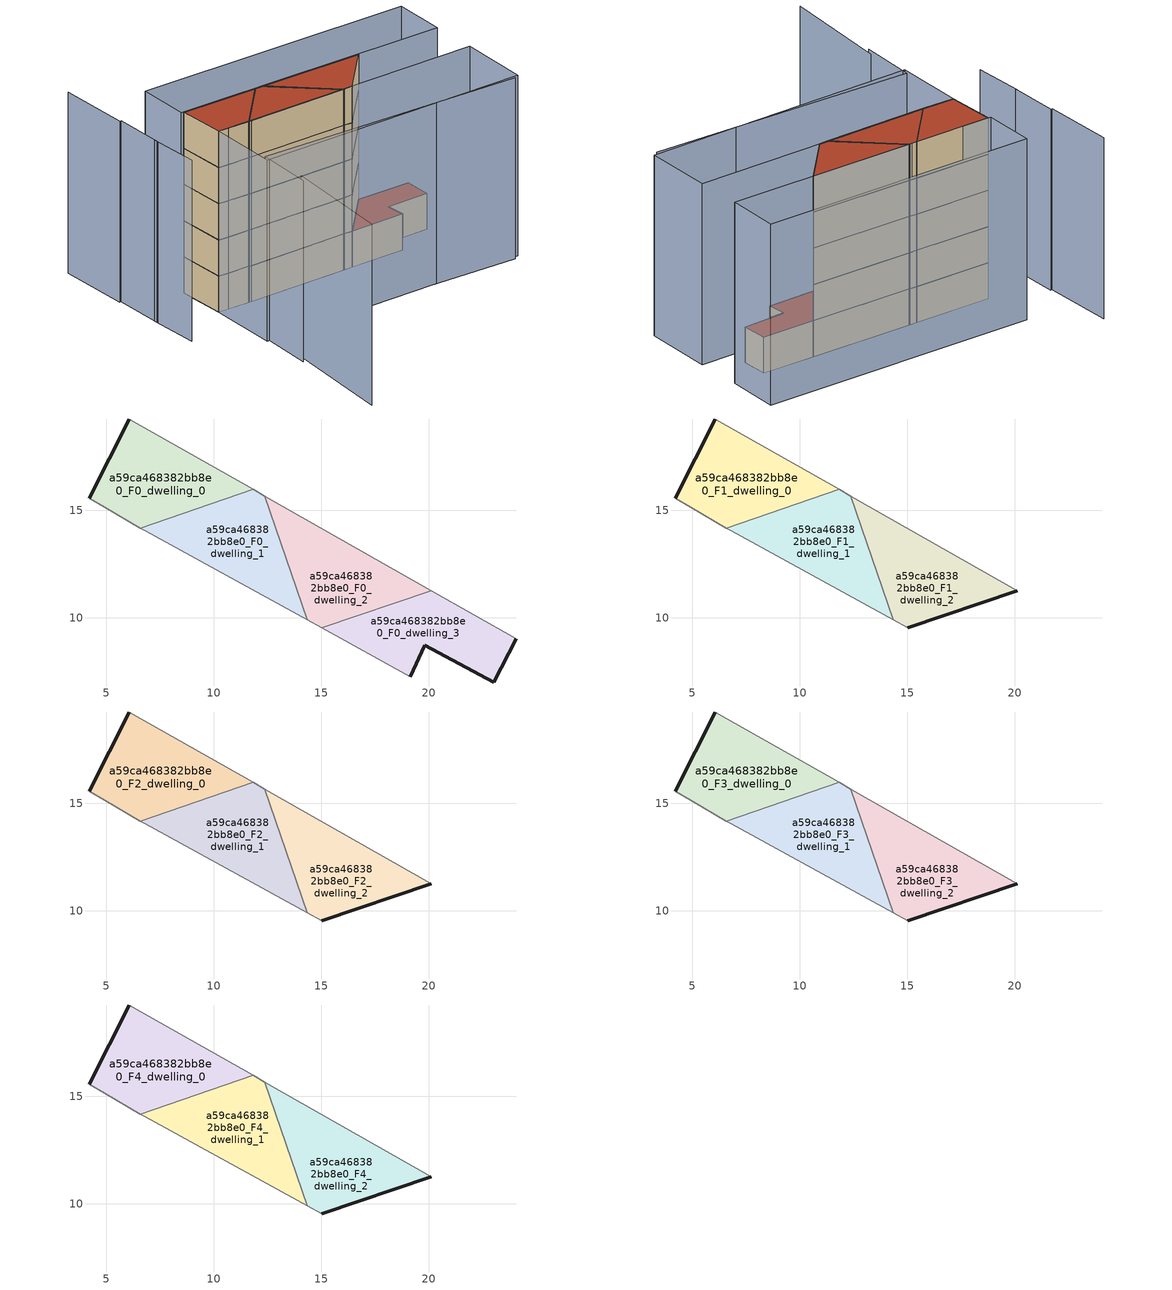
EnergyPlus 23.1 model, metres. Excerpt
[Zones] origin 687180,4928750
a59ca468382bb8e0_F0_dwelling_0
 floor ground (EU_floor_Construction): 11.84,15.97 6.07,19.25 4.2,15.56 4.93,15.14 6.59,14.18 z0
 wall outside (EU_wall_Construction): 4.2,15.56 6.07,19.25 z0:3
 wall adiabatic (EU_wall_Construction): 6.07,19.25 11.84,15.97 / 6.59,14.18 4.93,15.14 4.2,15.56 z0:3
 wall to a59ca468382bb8e0_F0_dwelling_1 (EU_wall_Construction): 11.84,15.97 6.59,14.18 z0:3
a59ca468382bb8e0_F0_dwelling_1
 floor ground (EU_floor_Construction): 14.35,9.91 12.38,15.67 11.84,15.97 6.59,14.18 6.81,14.05 z0
 wall adiabatic (EU_wall_Construction): 11.84,15.97 12.38,15.67 / 14.35,9.91 6.81,14.05 6.59,14.18 z0:3
 wall to a59ca468382bb8e0_F0_dwelling_2 (EU_wall_Construction): 12.38,15.67 14.35,9.91 z0:3
a59ca468382bb8e0_F0_dwelling_2
 floor ground (EU_floor_Construction): 20.11,11.27 12.38,15.67 14.35,9.91 15.03,9.53 z0
 wall adiabatic (EU_wall_Construction): 12.38,15.67 20.11,11.27 / 15.03,9.53 14.35,9.91 z0:3
 wall to a59ca468382bb8e0_F0_dwelling_3 (EU_wall_Construction): 20.11,11.27 15.03,9.53 z0:3
a59ca468382bb8e0_F0_dwelling_3
 floor ground (EU_floor_Construction): 23.02,7.02 24.07,9.02 20.11,11.27 15.03,9.53 19.14,7.27 19.8,8.72 z0
 wall outside (EU_wall_Construction): 24.07,9.02 23.02,7.02 19.8,8.72 19.14,7.27 z0:3
 wall adiabatic (EU_wall_Construction): 20.11,11.27 24.07,9.02 / 19.14,7.27 15.03,9.53 z0:3
 roof outside (EU_roof_Construction): 24.07,9.02 23.02,7.02 19.8,8.72 19.14,7.27 15.03,9.53 20.11,11.27 z3
a59ca468382bb8e0_F1_dwelling_0
 floor to a59ca468382bb8e0_F0_dwelling_0 (EU_floor_Construction): 11.84,15.97 6.07,19.25 4.2,15.56 4.93,15.14 6.59,14.18 z3
 wall outside (EU_wall_Construction): 4.2,15.56 6.07,19.25 z3:6
 wall adiabatic (EU_wall_Construction): 6.07,19.25 11.84,15.97 / 6.59,14.18 4.93,15.14 4.2,15.56 z3:6
 wall to a59ca468382bb8e0_F1_dwelling_1 (EU_wall_Construction): 11.84,15.97 6.59,14.18 z3:6
a59ca468382bb8e0_F1_dwelling_1
 floor to a59ca468382bb8e0_F0_dwelling_1 (EU_floor_Construction): 14.35,9.91 12.38,15.67 11.84,15.97 6.59,14.18 6.81,14.05 z3
 wall adiabatic (EU_wall_Construction): 11.84,15.97 12.38,15.67 / 14.35,9.91 6.81,14.05 6.59,14.18 z3:6
 wall to a59ca468382bb8e0_F1_dwelling_2 (EU_wall_Construction): 12.38,15.67 14.35,9.91 z3:6
a59ca468382bb8e0_F1_dwelling_2
 floor to a59ca468382bb8e0_F0_dwelling_2 (EU_floor_Construction): 20.11,11.27 12.38,15.67 14.35,9.91 15.03,9.53 z3
 wall outside (EU_wall_Construction): 20.11,11.27 15.03,9.53 z3:6
 wall adiabatic (EU_wall_Construction): 12.38,15.67 20.11,11.27 / 15.03,9.53 14.35,9.91 z3:6
a59ca468382bb8e0_F2_dwelling_0
 floor to a59ca468382bb8e0_F1_dwelling_0 (EU_floor_Construction): 11.84,15.97 6.07,19.25 4.2,15.56 4.93,15.14 6.59,14.18 z6
 wall outside (EU_wall_Construction): 4.2,15.56 6.07,19.25 z6:9
 wall adiabatic (EU_wall_Construction): 6.07,19.25 11.84,15.97 / 6.59,14.18 4.93,15.14 4.2,15.56 z6:9
 wall to a59ca468382bb8e0_F2_dwelling_1 (EU_wall_Construction): 11.84,15.97 6.59,14.18 z6:9
a59ca468382bb8e0_F2_dwelling_1
 floor to a59ca468382bb8e0_F1_dwelling_1 (EU_floor_Construction): 14.35,9.91 12.38,15.67 11.84,15.97 6.59,14.18 6.81,14.05 z6
 wall adiabatic (EU_wall_Construction): 11.84,15.97 12.38,15.67 / 14.35,9.91 6.81,14.05 6.59,14.18 z6:9
 wall to a59ca468382bb8e0_F2_dwelling_2 (EU_wall_Construction): 12.38,15.67 14.35,9.91 z6:9
a59ca468382bb8e0_F2_dwelling_2
 floor to a59ca468382bb8e0_F1_dwelling_2 (EU_floor_Construction): 20.11,11.27 12.38,15.67 14.35,9.91 15.03,9.53 z6
 wall outside (EU_wall_Construction): 20.11,11.27 15.03,9.53 z6:9
 wall adiabatic (EU_wall_Construction): 12.38,15.67 20.11,11.27 / 15.03,9.53 14.35,9.91 z6:9
a59ca468382bb8e0_F3_dwelling_0
 floor to a59ca468382bb8e0_F2_dwelling_0 (EU_floor_Construction): 11.84,15.97 6.07,19.25 4.2,15.56 4.93,15.14 6.59,14.18 z9
 wall outside (EU_wall_Construction): 4.2,15.56 6.07,19.25 z9:12
 wall adiabatic (EU_wall_Construction): 6.07,19.25 11.84,15.97 / 6.59,14.18 4.93,15.14 4.2,15.56 z9:12
 wall to a59ca468382bb8e0_F3_dwelling_1 (EU_wall_Construction): 11.84,15.97 6.59,14.18 z9:12
a59ca468382bb8e0_F3_dwelling_1
 floor to a59ca468382bb8e0_F2_dwelling_1 (EU_floor_Construction): 14.35,9.91 12.38,15.67 11.84,15.97 6.59,14.18 6.81,14.05 z9
 wall adiabatic (EU_wall_Construction): 11.84,15.97 12.38,15.67 / 14.35,9.91 6.81,14.05 6.59,14.18 z9:12
 wall to a59ca468382bb8e0_F3_dwelling_2 (EU_wall_Construction): 12.38,15.67 14.35,9.91 z9:12
a59ca468382bb8e0_F3_dwelling_2
 floor to a59ca468382bb8e0_F2_dwelling_2 (EU_floor_Construction): 20.11,11.27 12.38,15.67 14.35,9.91 15.03,9.53 z9
 wall outside (EU_wall_Construction): 20.11,11.27 15.03,9.53 z9:12
 wall adiabatic (EU_wall_Construction): 12.38,15.67 20.11,11.27 / 15.03,9.53 14.35,9.91 z9:12
a59ca468382bb8e0_F4_dwelling_0
 floor to a59ca468382bb8e0_F3_dwelling_0 (EU_floor_Construction): 11.84,15.97 6.07,19.25 4.2,15.56 4.93,15.14 6.59,14.18 z12
 wall outside (EU_wall_Construction): 4.2,15.56 6.07,19.25 z12:15
 wall adiabatic (EU_wall_Construction): 6.07,19.25 11.84,15.97 / 6.59,14.18 4.93,15.14 4.2,15.56 z12:15
 wall to a59ca468382bb8e0_F4_dwelling_1 (EU_wall_Construction): 11.84,15.97 6.59,14.18 z12:15
 roof outside (EU_roof_Construction): 11.84,15.97 6.59,14.18 4.93,15.14 4.2,15.56 6.07,19.25 z15
a59ca468382bb8e0_F4_dwelling_1
 floor to a59ca468382bb8e0_F3_dwelling_1 (EU_floor_Construction): 14.35,9.91 12.38,15.67 11.84,15.97 6.59,14.18 6.81,14.05 z12
 wall adiabatic (EU_wall_Construction): 11.84,15.97 12.38,15.67 / 14.35,9.91 6.81,14.05 6.59,14.18 z12:15
 wall to a59ca468382bb8e0_F4_dwelling_2 (EU_wall_Construction): 12.38,15.67 14.35,9.91 z12:15
 roof outside (EU_roof_Construction): 12.38,15.67 14.35,9.91 6.81,14.05 6.59,14.18 11.84,15.97 z15
a59ca468382bb8e0_F4_dwelling_2
 floor to a59ca468382bb8e0_F3_dwelling_2 (EU_floor_Construction): 20.11,11.27 12.38,15.67 14.35,9.91 15.03,9.53 z12
 wall outside (EU_wall_Construction): 20.11,11.27 15.03,9.53 z12:15
 wall adiabatic (EU_wall_Construction): 12.38,15.67 20.11,11.27 / 15.03,9.53 14.35,9.91 z12:15
 roof outside (EU_roof_Construction): 20.11,11.27 15.03,9.53 14.35,9.91 12.38,15.67 z15
shading: -5.19,-0.99 -0.05,7.01 / -0.71,6.56 1.77,10.71 / 1.77,10.71 21.24,-0.93 / 0.98,19.32 -0.97,15.46 / 2.88,22.88 0.84,19.03 / 5.61,28.39 2.73,22.96 / 4.2,15.56 24.57,4.26 / 24.57,4.26 21.7,-0.91 / 21.7,-0.91 1.33,10.39 / 1.33,10.39 4.2,15.56 / 26.42,7.69 5.89,19.36 / 5.89,19.36 8.1,23.25 / 8.1,23.25 28.64,11.58 / 28.64,11.58 26.42,7.69 z0:15
[Building]
EU S2 Campaign: North Axis=0; Terrain=City; Solar Distribution=FullExterior
[Site:Location]
Bologna: Latitude=44.5; Longitude=11.25; Time Zone=1; Elevation=37
[SizingPeriod:WeatherFileDays]
AnnualSizingPeriod: Begin Month=1; Begin Day of Month=1; End Month=12; End Day of Month=31; Day of Week for Start Day=Monday; Use Weather File Daylight Saving Period=No; Use Weather File Rain and Snow Indicators=No
[MATERIAL]
EU_InternalMass_Material: Roughness=MediumRough; Thickness=0.1; Conductivity=1; Density=1800; Specific Heat=900; Thermal Absorptance=0.9; Solar Absorptance=0.7; Visible Absorptance=0.7
[MATERIAL:NOMASS] Roughness=MediumRough; Thermal Absorptance=0.9; Solar Absorptance=0.7; Visible Absorptance=0.7
Name | Thermal Resistance
EU_wall_NoMass | 0.905828
EU_roof_NoMass | 0.37593
EU_floor_NoMass | 0.67114
[CONSTRUCTION]
EU_wall_Construction: EU_wall_NoMass
EU_roof_Construction: EU_roof_NoMass
EU_floor_Construction: EU_floor_NoMass
EU_InternalMass_Construction: EU_InternalMass_Material
[ZONE] Type=1; Multiplier=1; Ceiling Height=autocalculate; Floor Area=autocalculate; Part of Total Floor Area=Yes
Name | Volume
a59ca468382bb8e0_F0_dwelling_0; a59ca468382bb8e0_F1_dwelling_0; a59ca468382bb8e0_F2_dwelling_0; a59ca468382bb8e0_F3_dwelling_0; a59ca468382bb8e0_F4_dwelling_0 | 58.4011
a59ca468382bb8e0_F0_dwelling_1 | 58.3901
a59ca468382bb8e0_F1_dwelling_1; a59ca468382bb8e0_F2_dwelling_1; a59ca468382bb8e0_F3_dwelling_1; a59ca468382bb8e0_F4_dwelling_1 | 58.3894
a59ca468382bb8e0_F0_dwelling_2 | 58.3931
a59ca468382bb8e0_F1_dwelling_2; a59ca468382bb8e0_F2_dwelling_2; a59ca468382bb8e0_F3_dwelling_2; a59ca468382bb8e0_F4_dwelling_2 | 58.3938
a59ca468382bb8e0_F0_dwelling_3 | 58.3887
[INTERNALMASS] Construction=EU_InternalMass_Construction
Name | Zone or ZoneList | Surface Area
a59ca468382bb8e0_F0_dwelling_0_EU_InternalMass | a59ca468382bb8e0_F0_dwelling_0 | 19.4659
a59ca468382bb8e0_F0_dwelling_1_EU_InternalMass | a59ca468382bb8e0_F0_dwelling_1 | 19.4637
a59ca468382bb8e0_F0_dwelling_2_EU_InternalMass | a59ca468382bb8e0_F0_dwelling_2 | 19.4655
a59ca468382bb8e0_F0_dwelling_3_EU_InternalMass | a59ca468382bb8e0_F0_dwelling_3 | 19.4642
a59ca468382bb8e0_F1_dwelling_0_EU_InternalMass | a59ca468382bb8e0_F1_dwelling_0 | 25.9531
a59ca468382bb8e0_F1_dwelling_1_EU_InternalMass | a59ca468382bb8e0_F1_dwelling_1 | 25.9505
a59ca468382bb8e0_F1_dwelling_2_EU_InternalMass | a59ca468382bb8e0_F1_dwelling_2 | 25.9517
a59ca468382bb8e0_F2_dwelling_0_EU_InternalMass | a59ca468382bb8e0_F2_dwelling_0 | 25.9531
a59ca468382bb8e0_F2_dwelling_1_EU_InternalMass | a59ca468382bb8e0_F2_dwelling_1 | 25.9505
a59ca468382bb8e0_F2_dwelling_2_EU_InternalMass | a59ca468382bb8e0_F2_dwelling_2 | 25.9517
a59ca468382bb8e0_F3_dwelling_0_EU_InternalMass | a59ca468382bb8e0_F3_dwelling_0 | 25.9531
a59ca468382bb8e0_F3_dwelling_1_EU_InternalMass | a59ca468382bb8e0_F3_dwelling_1 | 25.9505
a59ca468382bb8e0_F3_dwelling_2_EU_InternalMass | a59ca468382bb8e0_F3_dwelling_2 | 25.9517
a59ca468382bb8e0_F4_dwelling_0_EU_InternalMass | a59ca468382bb8e0_F4_dwelling_0 | 25.9531
a59ca468382bb8e0_F4_dwelling_1_EU_InternalMass | a59ca468382bb8e0_F4_dwelling_1 | 25.9505
a59ca468382bb8e0_F4_dwelling_2_EU_InternalMass | a59ca468382bb8e0_F4_dwelling_2 | 25.9517
[OTHEREQUIPMENT] Fuel Type=Electricity; Design Level Calculation Method=Watts/Area; Power per Zone Floor Area=1; Fraction Latent=0; Fraction Radiant=0; Fraction Lost=0; Carbon Dioxide Generation Rate=0; EndUse Subcategory=EU_Step8_InternalGains
Name | Zone or ZoneList or Space or SpaceList | Schedule
EU_Step8_InternalGain_a59ca468382bb8e0_F0_dwelling_0_f000 | a59ca468382bb8e0_F0_dwelling_0 | EU_Step8_GainSchedule_a59ca468382bb8e0_F0_dwelling_0_f000
EU_Step8_InternalGain_a59ca468382bb8e0_F0_dwelling_1_f000 | a59ca468382bb8e0_F0_dwelling_1 | EU_Step8_GainSchedule_a59ca468382bb8e0_F0_dwelling_1_f000
EU_Step8_InternalGain_a59ca468382bb8e0_F0_dwelling_2_f000 | a59ca468382bb8e0_F0_dwelling_2 | EU_Step8_GainSchedule_a59ca468382bb8e0_F0_dwelling_2_f000
EU_Step8_InternalGain_a59ca468382bb8e0_F0_dwelling_3_f000 | a59ca468382bb8e0_F0_dwelling_3 | EU_Step8_GainSchedule_a59ca468382bb8e0_F0_dwelling_3_f000
EU_Step8_InternalGain_a59ca468382bb8e0_F1_dwelling_0_f000 | a59ca468382bb8e0_F1_dwelling_0 | EU_Step8_GainSchedule_a59ca468382bb8e0_F1_dwelling_0_f000
EU_Step8_InternalGain_a59ca468382bb8e0_F1_dwelling_1_f000 | a59ca468382bb8e0_F1_dwelling_1 | EU_Step8_GainSchedule_a59ca468382bb8e0_F1_dwelling_1_f000
EU_Step8_InternalGain_a59ca468382bb8e0_F1_dwelling_2_f000 | a59ca468382bb8e0_F1_dwelling_2 | EU_Step8_GainSchedule_a59ca468382bb8e0_F1_dwelling_2_f000
EU_Step8_InternalGain_a59ca468382bb8e0_F2_dwelling_0_f000 | a59ca468382bb8e0_F2_dwelling_0 | EU_Step8_GainSchedule_a59ca468382bb8e0_F2_dwelling_0_f000
EU_Step8_InternalGain_a59ca468382bb8e0_F2_dwelling_1_f000 | a59ca468382bb8e0_F2_dwelling_1 | EU_Step8_GainSchedule_a59ca468382bb8e0_F2_dwelling_1_f000
EU_Step8_InternalGain_a59ca468382bb8e0_F2_dwelling_2_f000 | a59ca468382bb8e0_F2_dwelling_2 | EU_Step8_GainSchedule_a59ca468382bb8e0_F2_dwelling_2_f000
EU_Step8_InternalGain_a59ca468382bb8e0_F3_dwelling_0_f000 | a59ca468382bb8e0_F3_dwelling_0 | EU_Step8_GainSchedule_a59ca468382bb8e0_F3_dwelling_0_f000
EU_Step8_InternalGain_a59ca468382bb8e0_F3_dwelling_1_f000 | a59ca468382bb8e0_F3_dwelling_1 | EU_Step8_GainSchedule_a59ca468382bb8e0_F3_dwelling_1_f000
EU_Step8_InternalGain_a59ca468382bb8e0_F3_dwelling_2_f000 | a59ca468382bb8e0_F3_dwelling_2 | EU_Step8_GainSchedule_a59ca468382bb8e0_F3_dwelling_2_f000
EU_Step8_InternalGain_a59ca468382bb8e0_F4_dwelling_0_f000 | a59ca468382bb8e0_F4_dwelling_0 | EU_Step8_GainSchedule_a59ca468382bb8e0_F4_dwelling_0_f000
EU_Step8_InternalGain_a59ca468382bb8e0_F4_dwelling_1_f000 | a59ca468382bb8e0_F4_dwelling_1 | EU_Step8_GainSchedule_a59ca468382bb8e0_F4_dwelling_1_f000
EU_Step8_InternalGain_a59ca468382bb8e0_F4_dwelling_2_f000 | a59ca468382bb8e0_F4_dwelling_2 | EU_Step8_GainSchedule_a59ca468382bb8e0_F4_dwelling_2_f000
[ZONEVENTILATION:DESIGNFLOWRATE] Schedule=EU_AlwaysOn; Design Flow Rate Calculation Method=AirChanges/Hour; Air Changes per Hour=0.73129; Ventilation Type=Natural; Fan Pressure Rise=0; Fan Total Efficiency=1; Constant Term Coefficient=1; Temperature Term Coefficient=0; Velocity Term Coefficient=0; Velocity Squared Term Coefficient=0; Minimum Indoor Temperature=-100; Maximum Indoor Temperature=100; Delta Temperature=-100; Minimum Outdoor Temperature=-100; Maximum Outdoor Temperature=100; Maximum Wind Speed=40
Name | Zone or ZoneList or Space or SpaceList
EU_ConstantAir_a59ca468382bb8e0_F0_dwelling_0 | a59ca468382bb8e0_F0_dwelling_0
EU_ConstantAir_a59ca468382bb8e0_F0_dwelling_1 | a59ca468382bb8e0_F0_dwelling_1
EU_ConstantAir_a59ca468382bb8e0_F0_dwelling_2 | a59ca468382bb8e0_F0_dwelling_2
EU_ConstantAir_a59ca468382bb8e0_F0_dwelling_3 | a59ca468382bb8e0_F0_dwelling_3
EU_ConstantAir_a59ca468382bb8e0_F1_dwelling_0 | a59ca468382bb8e0_F1_dwelling_0
EU_ConstantAir_a59ca468382bb8e0_F1_dwelling_1 | a59ca468382bb8e0_F1_dwelling_1
EU_ConstantAir_a59ca468382bb8e0_F1_dwelling_2 | a59ca468382bb8e0_F1_dwelling_2
EU_ConstantAir_a59ca468382bb8e0_F2_dwelling_0 | a59ca468382bb8e0_F2_dwelling_0
EU_ConstantAir_a59ca468382bb8e0_F2_dwelling_1 | a59ca468382bb8e0_F2_dwelling_1
EU_ConstantAir_a59ca468382bb8e0_F2_dwelling_2 | a59ca468382bb8e0_F2_dwelling_2
EU_ConstantAir_a59ca468382bb8e0_F3_dwelling_0 | a59ca468382bb8e0_F3_dwelling_0
EU_ConstantAir_a59ca468382bb8e0_F3_dwelling_1 | a59ca468382bb8e0_F3_dwelling_1
EU_ConstantAir_a59ca468382bb8e0_F3_dwelling_2 | a59ca468382bb8e0_F3_dwelling_2
EU_ConstantAir_a59ca468382bb8e0_F4_dwelling_0 | a59ca468382bb8e0_F4_dwelling_0
EU_ConstantAir_a59ca468382bb8e0_F4_dwelling_1 | a59ca468382bb8e0_F4_dwelling_1
EU_ConstantAir_a59ca468382bb8e0_F4_dwelling_2 | a59ca468382bb8e0_F4_dwelling_2
[HVACTEMPLATE:THERMOSTAT] Constant Heating Setpoint=20; Constant Cooling Setpoint=50
EU_HeatOnly_a59ca468382bb8e0_F0_dwelling_0; EU_HeatOnly_a59ca468382bb8e0_F0_dwelling_1; EU_HeatOnly_a59ca468382bb8e0_F0_dwelling_2; EU_HeatOnly_a59ca468382bb8e0_F0_dwelling_3; EU_HeatOnly_a59ca468382bb8e0_F1_dwelling_0; EU_HeatOnly_a59ca468382bb8e0_F1_dwelling_1; EU_HeatOnly_a59ca468382bb8e0_F1_dwelling_2; EU_HeatOnly_a59ca468382bb8e0_F2_dwelling_0; EU_HeatOnly_a59ca468382bb8e0_F2_dwelling_1; EU_HeatOnly_a59ca468382bb8e0_F2_dwelling_2; EU_HeatOnly_a59ca468382bb8e0_F3_dwelling_0; EU_HeatOnly_a59ca468382bb8e0_F3_dwelling_1; EU_HeatOnly_a59ca468382bb8e0_F3_dwelling_2; EU_HeatOnly_a59ca468382bb8e0_F4_dwelling_0; EU_HeatOnly_a59ca468382bb8e0_F4_dwelling_1; EU_HeatOnly_a59ca468382bb8e0_F4_dwelling_2
[HVACTEMPLATE:ZONE:IDEALLOADSAIRSYSTEM] System Availability Schedule=EU_AlwaysOn; Maximum Heating Supply Air Temperature=50; Minimum Cooling Supply Air Temperature=13; Maximum Heating Supply Air Humidity Ratio=0.0156; Minimum Cooling Supply Air Humidity Ratio=0.0077; Heating Limit=NoLimit; Cooling Limit=NoLimit; Heating Availability Schedule=EU_AlwaysOn; Cooling Availability Schedule=EU_CoolingOff; Dehumidification Control Type=ConstantSensibleHeatRatio; Cooling Sensible Heat Ratio=0.7; Dehumidification Setpoint=60; Humidification Control Type=None; Humidification Setpoint=30; Outdoor Air Method=None; Outdoor Air Flow Rate per Person=0.00944; Outdoor Air Flow Rate per Zone Floor Area=0; Outdoor Air Flow Rate per Zone=0; Demand Controlled Ventilation Type=None; Outdoor Air Economizer Type=NoEconomizer; Heat Recovery Type=None; Sensible Heat Recovery Effectiveness=0.7; Latent Heat Recovery Effectiveness=0.65
Name | Template Thermostat
a59ca468382bb8e0_F0_dwelling_0 | EU_HeatOnly_a59ca468382bb8e0_F0_dwelling_0
a59ca468382bb8e0_F0_dwelling_1 | EU_HeatOnly_a59ca468382bb8e0_F0_dwelling_1
a59ca468382bb8e0_F0_dwelling_2 | EU_HeatOnly_a59ca468382bb8e0_F0_dwelling_2
a59ca468382bb8e0_F0_dwelling_3 | EU_HeatOnly_a59ca468382bb8e0_F0_dwelling_3
a59ca468382bb8e0_F1_dwelling_0 | EU_HeatOnly_a59ca468382bb8e0_F1_dwelling_0
a59ca468382bb8e0_F1_dwelling_1 | EU_HeatOnly_a59ca468382bb8e0_F1_dwelling_1
a59ca468382bb8e0_F1_dwelling_2 | EU_HeatOnly_a59ca468382bb8e0_F1_dwelling_2
a59ca468382bb8e0_F2_dwelling_0 | EU_HeatOnly_a59ca468382bb8e0_F2_dwelling_0
a59ca468382bb8e0_F2_dwelling_1 | EU_HeatOnly_a59ca468382bb8e0_F2_dwelling_1
a59ca468382bb8e0_F2_dwelling_2 | EU_HeatOnly_a59ca468382bb8e0_F2_dwelling_2
a59ca468382bb8e0_F3_dwelling_0 | EU_HeatOnly_a59ca468382bb8e0_F3_dwelling_0
a59ca468382bb8e0_F3_dwelling_1 | EU_HeatOnly_a59ca468382bb8e0_F3_dwelling_1
a59ca468382bb8e0_F3_dwelling_2 | EU_HeatOnly_a59ca468382bb8e0_F3_dwelling_2
a59ca468382bb8e0_F4_dwelling_0 | EU_HeatOnly_a59ca468382bb8e0_F4_dwelling_0
a59ca468382bb8e0_F4_dwelling_1 | EU_HeatOnly_a59ca468382bb8e0_F4_dwelling_1
a59ca468382bb8e0_F4_dwelling_2 | EU_HeatOnly_a59ca468382bb8e0_F4_dwelling_2
[SIZING:ZONE] Zone Cooling Design Supply Air Temperature Input Method=SupplyAirTemperature; Zone Cooling Design Supply Air Temperature=13; Zone Heating Design Supply Air Temperature Input Method=SupplyAirTemperature; Zone Heating Design Supply Air Temperature=50; Zone Cooling Design Supply Air Humidity Ratio=0.008; Zone Heating Design Supply Air Humidity Ratio=0.008; Cooling Design Air Flow Method=DesignDay; Cooling Design Air Flow Rate=0; Cooling Minimum Air Flow per Zone Floor Area=0.000762; Cooling Minimum Air Flow=0; Cooling Minimum Air Flow Fraction=0.2; Heating Design Air Flow Method=DesignDay; Heating Design Air Flow Rate=0; Heating Maximum Air Flow per Zone Floor Area=0.002032; Heating Maximum Air Flow=0.141576; Heating Maximum Air Flow Fraction=0.3; Account for Dedicated Outdoor Air System=No; Dedicated Outdoor Air System Control Strategy=NeutralSupplyAir; Dedicated Outdoor Air Low Setpoint Temperature for Design=autosize; Dedicated Outdoor Air High Setpoint Temperature for Design=autosize; Zone Load Sizing Method=Sensible Load Only No Latent Load; Zone Latent Cooling Design Supply Air Humidity Ratio Input Method=HumidityRatioDifference; Zone Cooling Design Supply Air Humidity Ratio Difference=0.005; Zone Latent Heating Design Supply Air Humidity Ratio Input Method=HumidityRatioDifference; Zone Humidification Design Supply Air Humidity Ratio Difference=0.005
a59ca468382bb8e0_F0_dwelling_0; a59ca468382bb8e0_F0_dwelling_1; a59ca468382bb8e0_F0_dwelling_2; a59ca468382bb8e0_F0_dwelling_3; a59ca468382bb8e0_F1_dwelling_0; a59ca468382bb8e0_F1_dwelling_1; a59ca468382bb8e0_F1_dwelling_2; a59ca468382bb8e0_F2_dwelling_0; a59ca468382bb8e0_F2_dwelling_1; a59ca468382bb8e0_F2_dwelling_2; a59ca468382bb8e0_F3_dwelling_0; a59ca468382bb8e0_F3_dwelling_1; a59ca468382bb8e0_F3_dwelling_2; a59ca468382bb8e0_F4_dwelling_0; a59ca468382bb8e0_F4_dwelling_1; a59ca468382bb8e0_F4_dwelling_2
[SCHEDULE:CONSTANT]
Name | Hourly Value
EU_AlwaysOn | 1
EU_CoolingOff | 0
[SCHEDULE:FILE] Column Number=1; Rows to Skip at Top=0; Number of Hours of Data=8760; Column Separator=Comma; Interpolate to Timestep=No; Minutes per Item=60; Adjust Schedule for Daylight Savings=Yes
Name | File
EU_Step8_GainSchedule_a59ca468382bb8e0_F0_dwelling_0_f000 | ../../schedules/a59ca468382bb8e0/a59ca468382bb8e0_F0_dwelling_0_f000_gain.csv
EU_Step8_GainSchedule_a59ca468382bb8e0_F0_dwelling_1_f000 | ../../schedules/a59ca468382bb8e0/a59ca468382bb8e0_F0_dwelling_1_f000_gain.csv
EU_Step8_GainSchedule_a59ca468382bb8e0_F0_dwelling_2_f000 | ../../schedules/a59ca468382bb8e0/a59ca468382bb8e0_F0_dwelling_2_f000_gain.csv
EU_Step8_GainSchedule_a59ca468382bb8e0_F0_dwelling_3_f000 | ../../schedules/a59ca468382bb8e0/a59ca468382bb8e0_F0_dwelling_3_f000_gain.csv
EU_Step8_GainSchedule_a59ca468382bb8e0_F1_dwelling_0_f000 | ../../schedules/a59ca468382bb8e0/a59ca468382bb8e0_F1_dwelling_0_f000_gain.csv
EU_Step8_GainSchedule_a59ca468382bb8e0_F1_dwelling_1_f000 | ../../schedules/a59ca468382bb8e0/a59ca468382bb8e0_F1_dwelling_1_f000_gain.csv
EU_Step8_GainSchedule_a59ca468382bb8e0_F1_dwelling_2_f000 | ../../schedules/a59ca468382bb8e0/a59ca468382bb8e0_F1_dwelling_2_f000_gain.csv
EU_Step8_GainSchedule_a59ca468382bb8e0_F2_dwelling_0_f000 | ../../schedules/a59ca468382bb8e0/a59ca468382bb8e0_F2_dwelling_0_f000_gain.csv
EU_Step8_GainSchedule_a59ca468382bb8e0_F2_dwelling_1_f000 | ../../schedules/a59ca468382bb8e0/a59ca468382bb8e0_F2_dwelling_1_f000_gain.csv
EU_Step8_GainSchedule_a59ca468382bb8e0_F2_dwelling_2_f000 | ../../schedules/a59ca468382bb8e0/a59ca468382bb8e0_F2_dwelling_2_f000_gain.csv
EU_Step8_GainSchedule_a59ca468382bb8e0_F3_dwelling_0_f000 | ../../schedules/a59ca468382bb8e0/a59ca468382bb8e0_F3_dwelling_0_f000_gain.csv
EU_Step8_GainSchedule_a59ca468382bb8e0_F3_dwelling_1_f000 | ../../schedules/a59ca468382bb8e0/a59ca468382bb8e0_F3_dwelling_1_f000_gain.csv
EU_Step8_GainSchedule_a59ca468382bb8e0_F3_dwelling_2_f000 | ../../schedules/a59ca468382bb8e0/a59ca468382bb8e0_F3_dwelling_2_f000_gain.csv
EU_Step8_GainSchedule_a59ca468382bb8e0_F4_dwelling_0_f000 | ../../schedules/a59ca468382bb8e0/a59ca468382bb8e0_F4_dwelling_0_f000_gain.csv
EU_Step8_GainSchedule_a59ca468382bb8e0_F4_dwelling_1_f000 | ../../schedules/a59ca468382bb8e0/a59ca468382bb8e0_F4_dwelling_1_f000_gain.csv
EU_Step8_GainSchedule_a59ca468382bb8e0_F4_dwelling_2_f000 | ../../schedules/a59ca468382bb8e0/a59ca468382bb8e0_F4_dwelling_2_f000_gain.csv
